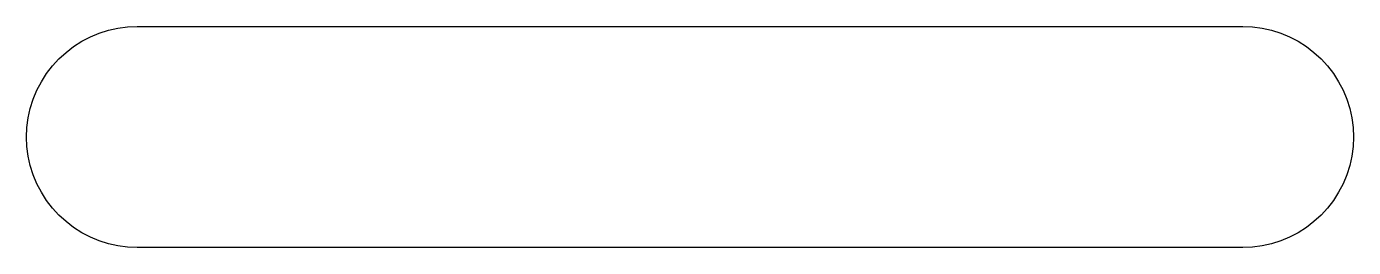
# Model space of a CAD drawing. Header units: metres. Extents: x -10 to 110, y 0 to 20.
import ezdxf

# ---------------------------------------------------------------- set-up
doc = ezdxf.new("R2010")
doc.units = ezdxf.units.M

msp = doc.modelspace()

# ---------------------------------------------------------------- linework, layer by layer
at = {"layer": 'PERFIL', "color": 1}
msp.add_lwpolyline([(0, 0), (-0.87, 0.04), (-1.74, 0.15), (-2.59, 0.34), (-3.42, 0.6), (-4.23, 0.94), (-5, 1.34), (-5.74, 1.81), (-6.43, 2.34), (-7.07, 2.93), (-7.66, 3.57), (-8.19, 4.26), (-8.66, 5), (-9.06, 5.77), (-9.4, 6.58), (-9.66, 7.41), (-9.85, 8.26), (-9.96, 9.13), (-10, 10), (-9.96, 10.87), (-9.85, 11.74), (-9.66, 12.59), (-9.4, 13.42), (-9.06, 14.23), (-8.66, 15), (-8.19, 15.74), (-7.66, 16.43), (-7.07, 17.07), (-6.43, 17.66), (-5.74, 18.19), (-5, 18.66), (-4.23, 19.06), (-3.42, 19.4), (-2.59, 19.66), (-1.74, 19.85), (-0.87, 19.96), (0, 20), (0, 20), (100, 20), (100.87, 19.96), (101.74, 19.85), (102.59, 19.66), (103.42, 19.4), (104.23, 19.06), (105, 18.66), (105.74, 18.19), (106.43, 17.66), (107.07, 17.07), (107.66, 16.43), (108.19, 15.74), (108.66, 15), (109.06, 14.23), (109.4, 13.42), (109.66, 12.59), (109.85, 11.74), (109.96, 10.87), (110, 10), (109.96, 9.13), (109.85, 8.26), (109.66, 7.41), (109.4, 6.58), (109.06, 5.77), (108.66, 5), (108.19, 4.26), (107.66, 3.57), (107.07, 2.93), (106.43, 2.34), (105.74, 1.81), (105, 1.34), (104.23, 0.94), (103.42, 0.6), (102.59, 0.34), (101.74, 0.15), (100.87, 0.04), (100, 0), (0, 0), (0, 0), (0, 0)], dxfattribs=at)

doc.saveas('drawing.dxf')
